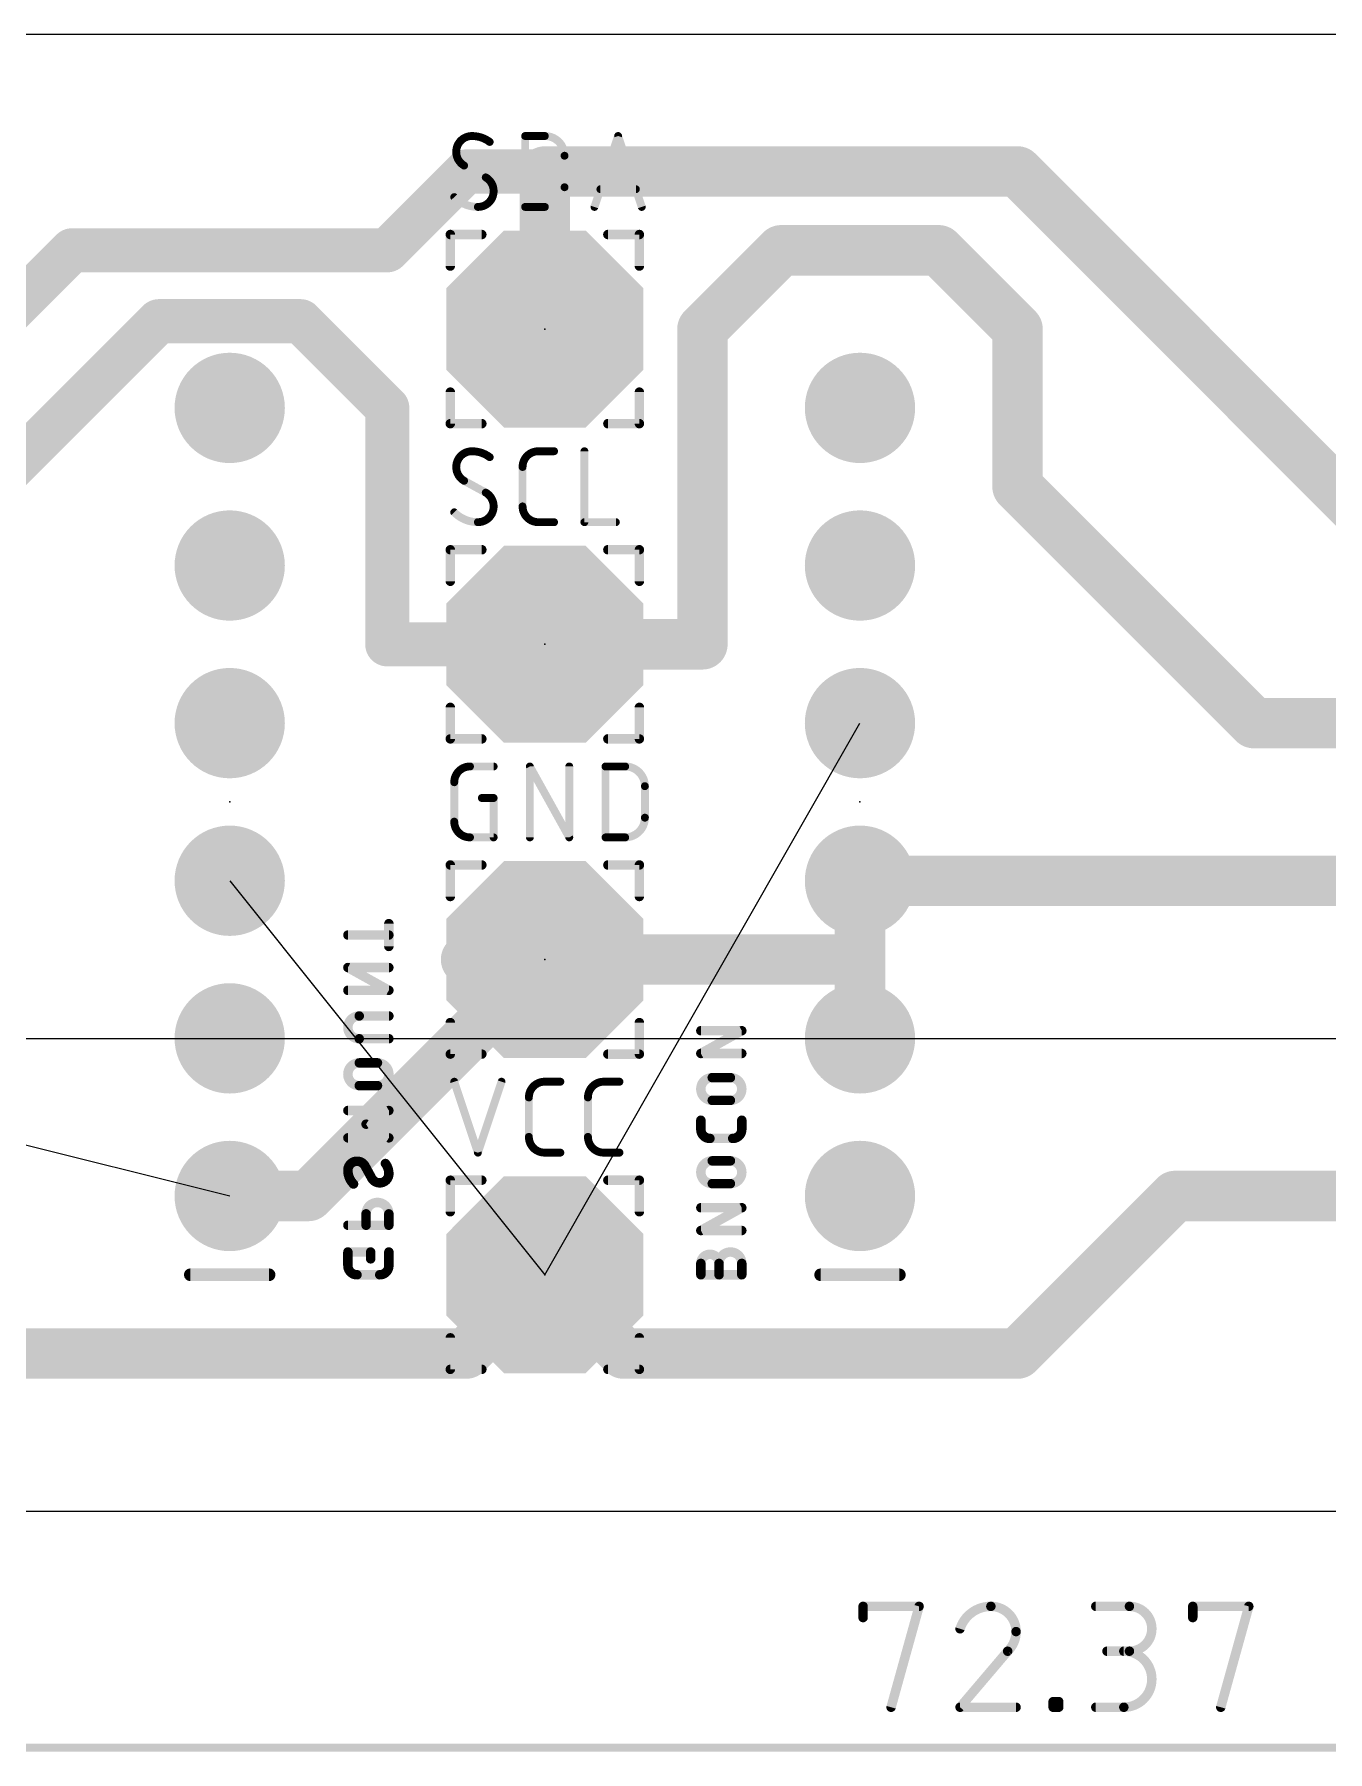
# Model space of a CAD drawing. Extents: x 7.6 to 85.8, y 31 to 60.7.
# Drawn here: x 27.33 to 48.18, y 32.96 to 60.63 of the extents above; entities that cross this region are included whole.
import ezdxf

# ---------------------------------------------------------------- set-up
doc = ezdxf.new("R2010")
doc.units = 0
for name, color, linetype in [('1', 12, 'CONTINUOUS'), ('17', 110, 'CONTINUOUS'), ('18', 110, 'CONTINUOUS'), ('19', 53, 'CONTINUOUS'), ('20', 31, 'CONTINUOUS'), ('21', 253, 'CONTINUOUS'), ('23', 53, 'CONTINUOUS'), ('24', 53, 'CONTINUOUS'), ('25', 253, 'CONTINUOUS'), ('26', 253, 'CONTINUOUS'), ('51', 253, 'CONTINUOUS'), ('52', 253, 'CONTINUOUS')]:
    doc.layers.add(name, color=color, linetype=linetype)

# ---------------------------------------------------------------- blocks, each defined once
blk = doc.blocks.new('RECT')
blk.add_solid([(-0.5, -0.5), (0.5, -0.5), (-0.5, 0.5), (0.5, 0.5)])
blk = doc.blocks.new('ROUNDP')
at = {"const_width": 0.5}
blk.add_lwpolyline([(0, -0.25, 1), (0, 0.25, 1), (0, -0.25)], format="xyb", dxfattribs=at)
blk = doc.blocks.new('OCTAGONP')
at = {"const_width": 0.5}
blk.add_lwpolyline([(-0.25, -0.1036), (-0.25, 0.1036), (-0.1036, 0.25), (0.1036, 0.25), (0.25, 0.1036), (0.25, -0.1036), (0.1036, -0.25), (-0.1036, -0.25), (-0.25, -0.1036), (-0.25, 0.1036)], dxfattribs=at)
blk = doc.blocks.new('ROUNDV')
at = {"const_width": 0.5}
blk.add_lwpolyline([(0, -0.25, 1), (0, 0.25, 1), (0, -0.25)], format="xyb", dxfattribs=at)

msp = doc.modelspace()

# ---------------------------------------------------------------- linework, layer by layer
at = {"layer": '1'}
for points, const_width in [([(34.29, 58.42), (33.02, 57.15)], 0.7112), ([(35.56, 58.42), (34.29, 58.42)], 0.7112), ([(35.56, 55.88), (35.56, 58.42)], 0.8128), ([(43.18, 58.42), (35.56, 58.42)], 0.8128), ([(43.18, 58.42), (49.53, 52.07)], 0.8128), ([(27.94, 57.15), (22.86, 52.07)], 0.7112), ([(33.02, 57.15), (27.94, 57.15)], 0.7112), ([(39.37, 57.15), (38.1, 55.88)], 0.8128), ([(41.91, 57.15), (39.37, 57.15)], 0.8128), ([(43.18, 55.88), (41.91, 57.15)], 0.8128), ([(29.337, 56.007), (22.86, 49.53)], 0.7112), ([(31.623, 56.007), (29.337, 56.007)], 0.7112), ([(33.02, 54.61), (31.623, 56.007)], 0.7112), ([(38.1, 55.88), (38.1, 50.8)], 0.8128), ([(43.18, 53.34), (43.18, 55.88)], 0.8128), ([(33.02, 50.8), (33.02, 54.61)], 0.7112), ([(46.99, 49.53), (43.18, 53.34)], 0.8128), ([(35.56, 50.8), (34.29, 50.8)], 0.8128), ([(38.1, 50.8), (35.56, 50.8)], 0.8128), ([(35.56, 50.8), (33.02, 50.8)], 0.7112), ([(58.42, 49.53), (46.99, 49.53)], 0.8128), ([(40.64, 46.99), (40.64, 45.72)], 0.8128), ([(40.64, 46.99), (58.42, 46.99)], 0.8128), ([(35.56, 45.72), (31.75, 41.91)], 0.8128), ([(35.56, 45.72), (34.29, 45.72)], 0.8128), ([(35.56, 45.72), (40.64, 45.72)], 0.8128), ([(40.64, 45.72), (40.64, 44.45)], 0.8128), ([(31.75, 41.91), (30.48, 41.91)], 0.8128), ([(43.18, 39.37), (45.72, 41.91)], 0.8128), ([(45.72, 41.91), (58.42, 41.91)], 0.8128), ([(35.56, 40.64), (34.29, 39.37)], 0.8128), ([(35.56, 40.64), (36.83, 39.37)], 0.8128), ([(34.29, 39.37), (26.67, 39.37)], 0.8128), ([(36.83, 39.37), (43.18, 39.37)], 0.8128), ([(40.6902, 35.1157), (40.6902, 35.2963)], 0.1524), ([(40.6902, 35.2963), (41.5933, 35.2963)], 0.1524), ([(41.5933, 35.2963), (41.1418, 33.6707)], 0.1524), ([(44.4417, 35.2963), (44.9836, 35.2963)], 0.1524), ([(46.0048, 35.1157), (46.0048, 35.2963)], 0.1524), ([(46.0048, 35.2963), (46.9079, 35.2963)], 0.1524), ([(46.9079, 35.2963), (46.4564, 33.6707)], 0.1524), ([(43.021, 34.5738), (42.2533, 33.6707)], 0.1524), ([(44.9836, 34.5738), (44.6223, 34.5738)], 0.1524), ([(43.7539, 33.6707), (43.7539, 33.761)], 0.1524), ([(43.7539, 33.761), (43.8442, 33.761)], 0.1524), ([(43.8442, 33.761), (43.8442, 33.6707)], 0.1524), ([(42.2533, 33.6707), (43.1564, 33.6707)], 0.1524), ([(43.8442, 33.6707), (43.7539, 33.6707)], 0.1524), ([(44.4417, 33.6707), (44.8932, 33.6707)], 0.1524), ([(7.685, 33.02), (79.925, 33.02)], 0.13)]:
    msp.add_lwpolyline(points, dxfattribs=dict(at, const_width=const_width))
for points, const_width in [([(34.29, 58.5978, 1), (34.29, 58.2422)], 0.3556), ([(34.4157, 58.2943, 1), (34.1643, 58.5457)], 0.3556), ([(35.7632, 58.42, 1), (35.3568, 58.42)], 0.4064), ([(35.56, 58.6232, 1), (35.56, 58.2168)], 0.4064), ([(35.56, 58.2422, 1), (35.56, 58.5978)], 0.3556), ([(43.3237, 58.5637, 1), (43.0363, 58.2763)], 0.4064), ([(43.18, 58.2168, 1), (43.18, 58.6232)], 0.4064), ([(27.94, 57.3278, 1), (27.94, 56.9722)], 0.3556), ([(28.0657, 57.0243, 1), (27.8143, 57.2757)], 0.3556), ([(32.8943, 57.2757, 1), (33.1457, 57.0243)], 0.3556), ([(33.02, 56.9722, 1), (33.02, 57.3278)], 0.3556), ([(39.37, 57.3532, 1), (39.37, 56.9468)], 0.4064), ([(39.5137, 57.0063, 1), (39.2263, 57.2937)], 0.4064), ([(42.0537, 57.2937, 1), (41.7663, 57.0063)], 0.4064), ([(41.91, 56.9468, 1), (41.91, 57.3532)], 0.4064), ([(29.337, 56.1848, 1), (29.337, 55.8292)], 0.3556), ([(29.4627, 55.8813, 1), (29.2113, 56.1327)], 0.3556), ([(31.7487, 56.1327, 1), (31.4973, 55.8813)], 0.3556), ([(31.623, 55.8292, 1), (31.623, 56.1848)], 0.3556), ([(38.3032, 55.88, 1), (37.8968, 55.88)], 0.4064), ([(37.9563, 56.0237, 1), (38.2437, 55.7363)], 0.4064), ([(43.3832, 55.88, 1), (42.9768, 55.88)], 0.4064), ([(43.0363, 55.7363, 1), (43.3237, 56.0237)], 0.4064), ([(35.3568, 55.88, 1), (35.7632, 55.88)], 0.4064), ([(33.1978, 54.61, 1), (32.8422, 54.61)], 0.3556), ([(32.8943, 54.4843, 1), (33.1457, 54.7357)], 0.3556), ([(43.3237, 53.4837, 1), (43.0363, 53.1963)], 0.4064), ([(42.9768, 53.34, 1), (43.3832, 53.34)], 0.4064), ([(34.29, 51.0032, 1), (34.29, 50.5968)], 0.4064), ([(35.56, 51.0032, 1), (35.56, 50.5968)], 0.4064), ([(35.56, 50.5968, 1), (35.56, 51.0032)], 0.4064), ([(38.1, 50.5968, 1), (38.1, 51.0032)], 0.4064), ([(33.02, 50.9778, 1), (33.02, 50.6222)], 0.3556), ([(32.8422, 50.8, 1), (33.1978, 50.8)], 0.3556), ([(35.56, 50.6222, 1), (35.56, 50.9778)], 0.3556), ([(37.8968, 50.8, 1), (38.3032, 50.8)], 0.4064), ([(46.99, 49.7332, 1), (46.99, 49.3268)], 0.4064), ([(46.8463, 49.3863, 1), (47.1337, 49.6737)], 0.4064), ([(40.8432, 46.99, 1), (40.4368, 46.99)], 0.4064), ([(40.64, 47.1932, 1), (40.64, 46.7868)], 0.4064), ([(34.29, 45.9232, 1), (34.29, 45.5168)], 0.4064), ([(35.56, 45.9232, 1), (35.56, 45.5168)], 0.4064), ([(35.7037, 45.5763, 1), (35.4163, 45.8637)], 0.4064), ([(35.56, 45.5168, 1), (35.56, 45.9232)], 0.4064), ([(40.8432, 45.72, 1), (40.4368, 45.72)], 0.4064), ([(40.64, 45.5168, 1), (40.64, 45.9232)], 0.4064), ([(40.4368, 45.72, 1), (40.8432, 45.72)], 0.4064), ([(40.4368, 44.45, 1), (40.8432, 44.45)], 0.4064), ([(30.48, 42.1132, 1), (30.48, 41.7068)], 0.4064), ([(31.6063, 42.0537, 1), (31.8937, 41.7663)], 0.4064), ([(31.75, 41.7068, 1), (31.75, 42.1132)], 0.4064), ([(45.72, 42.1132, 1), (45.72, 41.7068)], 0.4064), ([(45.8637, 41.7663, 1), (45.5763, 42.0537)], 0.4064), ([(35.7037, 40.7837, 1), (35.4163, 40.4963)], 0.4064), ([(35.7037, 40.4963, 1), (35.4163, 40.7837)], 0.4064), ([(34.1463, 39.5137, 1), (34.4337, 39.2263)], 0.4064), ([(34.29, 39.1668, 1), (34.29, 39.5732)], 0.4064), ([(36.83, 39.5732, 1), (36.83, 39.1668)], 0.4064), ([(36.6863, 39.2263, 1), (36.9737, 39.5137)], 0.4064), ([(43.0363, 39.5137, 1), (43.3237, 39.2263)], 0.4064), ([(43.18, 39.1668, 1), (43.18, 39.5732)], 0.4064), ([(40.7283, 35.2963, 1), (40.6521, 35.2963)], 0.0762), ([(40.6902, 35.3344, 1), (40.6902, 35.2582)], 0.0762), ([(40.6521, 35.1157, 1), (40.7283, 35.1157)], 0.0762), ([(41.63, 35.2861, 1), (41.5566, 35.3065)], 0.0762), ([(41.5933, 35.2582, 1), (41.5933, 35.3344)], 0.0762), ([(42.75, 35.2963, 0.3252), (42.2533, 34.9351)], 0.1524), ([(43.1564, 34.8899, 0.4142), (42.75, 35.2963)], 0.1524), ([(42.75, 35.3344, 1), (42.75, 35.2582)], 0.0762), ([(42.75, 35.2582, 1), (42.75, 35.3344)], 0.0762), ([(44.4417, 35.3344, 1), (44.4417, 35.2582)], 0.0762), ([(44.9836, 34.5738, 1), (44.9836, 35.2963)], 0.1524), ([(44.9836, 35.3344, 1), (44.9836, 35.2582)], 0.0762), ([(44.9836, 35.2582, 1), (44.9836, 35.3344)], 0.0762), ([(46.0429, 35.2963, 1), (45.9667, 35.2963)], 0.0762), ([(46.0048, 35.3344, 1), (46.0048, 35.2582)], 0.0762), ([(45.9667, 35.1157, 1), (46.0429, 35.1157)], 0.0762), ([(46.9446, 35.2861, 1), (46.8712, 35.3065)], 0.0762), ([(46.9079, 35.2582, 1), (46.9079, 35.3344)], 0.0762), ([(42.2171, 34.9468, 1), (42.2896, 34.9233)], 0.0762), ([(43.021, 34.5738, 0.2053), (43.1564, 34.8899)], 0.1524), ([(43.1945, 34.8899, 1), (43.1183, 34.8899)], 0.0762), ([(43.1183, 34.8899, 1), (43.1945, 34.8899)], 0.0762), ([(42.9947, 34.6014, 1), (43.0472, 34.5462)], 0.0762), ([(43.05, 34.5491, 1), (42.9919, 34.5985)], 0.0762), ([(44.6223, 34.6119, 1), (44.6223, 34.5357)], 0.0762), ([(44.8932, 33.6707, 1), (44.8932, 34.5738)], 0.1524), ([(44.8932, 34.6119, 1), (44.8932, 34.5357)], 0.0762), ([(44.9836, 34.6119, 1), (44.9836, 34.5357)], 0.0762), ([(44.9836, 34.5357, 1), (44.9836, 34.6119)], 0.0762), ([(43.792, 33.761, 1), (43.7158, 33.761)], 0.0762), ([(43.7539, 33.7991, 1), (43.7539, 33.7229)], 0.0762), ([(43.8823, 33.761, 1), (43.8061, 33.761)], 0.0762), ([(43.8442, 33.7229, 1), (43.8442, 33.7991)], 0.0762), ([(41.105, 33.6809, 1), (41.1785, 33.6605)], 0.0762), ([(42.2533, 33.7088, 1), (42.2533, 33.6326)], 0.0762), ([(42.2243, 33.6954, 1), (42.2824, 33.646)], 0.0762), ([(43.1564, 33.6326, 1), (43.1564, 33.7088)], 0.0762), ([(43.7539, 33.7088, 1), (43.7539, 33.6326)], 0.0762), ([(43.7158, 33.6707, 1), (43.792, 33.6707)], 0.0762), ([(43.8061, 33.6707, 1), (43.8823, 33.6707)], 0.0762), ([(43.8442, 33.6326, 1), (43.8442, 33.7088)], 0.0762), ([(44.4417, 33.7088, 1), (44.4417, 33.6326)], 0.0762), ([(44.8932, 33.7088, 1), (44.8932, 33.6326)], 0.0762), ([(44.8932, 33.6326, 1), (44.8932, 33.7088)], 0.0762), ([(46.4197, 33.6809, 1), (46.4931, 33.6605)], 0.0762)]:
    msp.add_lwpolyline(points, format="xyb", dxfattribs=dict(at, const_width=const_width))
at = {"layer": '19'}
for p, q in [((35.56, 40.64), (40.64, 49.53)), ((10.16, 46.99), (30.48, 41.91)), ((30.48, 46.99), (35.56, 40.64)), ((10.16, 44.45), (58.42, 44.45))]:
    msp.add_line(p, q, dxfattribs=at)
at = {"layer": '20'}
for p, q in [((79.99, 60.63), (7.62, 60.63)), ((7.62, 36.83), (79.99, 36.83))]:
    msp.add_line(p, q, dxfattribs=at)
at = {"layer": '21', "const_width": 0.1524}
for points in [[(34.036, 56.896), (34.036, 57.404)], [(34.036, 57.404), (34.544, 57.404)], [(36.576, 57.404), (37.084, 57.404)], [(37.084, 57.404), (37.084, 56.896)], [(34.036, 54.356), (34.036, 54.864)], [(37.084, 54.864), (37.084, 54.356)], [(34.544, 54.356), (34.036, 54.356)], [(37.084, 54.356), (36.576, 54.356)], [(34.036, 51.816), (34.036, 52.324)], [(34.036, 52.324), (34.544, 52.324)], [(36.576, 52.324), (37.084, 52.324)], [(37.084, 52.324), (37.084, 51.816)], [(34.036, 49.276), (34.036, 49.784)], [(37.084, 49.784), (37.084, 49.276)], [(34.544, 49.276), (34.036, 49.276)], [(37.084, 49.276), (36.576, 49.276)], [(34.036, 46.736), (34.036, 47.244)], [(34.036, 47.244), (34.544, 47.244)], [(36.576, 47.244), (37.084, 47.244)], [(37.084, 47.244), (37.084, 46.736)], [(34.036, 44.196), (34.036, 44.704)], [(37.084, 44.704), (37.084, 44.196)], [(34.544, 44.196), (34.036, 44.196)], [(37.084, 44.196), (36.576, 44.196)], [(34.036, 41.656), (34.036, 42.164)], [(34.036, 42.164), (34.544, 42.164)], [(36.576, 42.164), (37.084, 42.164)], [(37.084, 42.164), (37.084, 41.656)], [(34.036, 39.116), (34.036, 39.624)], [(37.084, 39.624), (37.084, 39.116)], [(34.544, 39.116), (34.036, 39.116)], [(37.084, 39.116), (36.576, 39.116)]]:
    msp.add_lwpolyline(points, dxfattribs=at)
at = {"layer": '21', "const_width": 0.0762}
for points in [[(34.0741, 57.404, 1), (33.9979, 57.404)], [(34.036, 57.4421, 1), (34.036, 57.3659)], [(34.544, 57.3659, 1), (34.544, 57.4421)], [(36.576, 57.4421, 1), (36.576, 57.3659)], [(37.1221, 57.404, 1), (37.0459, 57.404)], [(37.084, 57.3659, 1), (37.084, 57.4421)], [(33.9979, 56.896, 1), (34.0741, 56.896)], [(37.0459, 56.896, 1), (37.1221, 56.896)], [(34.0741, 54.864, 1), (33.9979, 54.864)], [(37.1221, 54.864, 1), (37.0459, 54.864)], [(34.036, 54.3941, 1), (34.036, 54.3179)], [(33.9979, 54.356, 1), (34.0741, 54.356)], [(34.544, 54.3179, 1), (34.544, 54.3941)], [(36.576, 54.3941, 1), (36.576, 54.3179)], [(37.0459, 54.356, 1), (37.1221, 54.356)], [(37.084, 54.3179, 1), (37.084, 54.3941)], [(34.0741, 52.324, 1), (33.9979, 52.324)], [(34.036, 52.3621, 1), (34.036, 52.2859)], [(34.544, 52.2859, 1), (34.544, 52.3621)], [(36.576, 52.3621, 1), (36.576, 52.2859)], [(37.1221, 52.324, 1), (37.0459, 52.324)], [(37.084, 52.2859, 1), (37.084, 52.3621)], [(33.9979, 51.816, 1), (34.0741, 51.816)], [(37.0459, 51.816, 1), (37.1221, 51.816)], [(34.0741, 49.784, 1), (33.9979, 49.784)], [(37.1221, 49.784, 1), (37.0459, 49.784)], [(34.036, 49.3141, 1), (34.036, 49.2379)], [(33.9979, 49.276, 1), (34.0741, 49.276)], [(34.544, 49.2379, 1), (34.544, 49.3141)], [(36.576, 49.3141, 1), (36.576, 49.2379)], [(37.0459, 49.276, 1), (37.1221, 49.276)], [(37.084, 49.2379, 1), (37.084, 49.3141)], [(34.0741, 47.244, 1), (33.9979, 47.244)], [(34.036, 47.2821, 1), (34.036, 47.2059)], [(34.544, 47.2059, 1), (34.544, 47.2821)], [(36.576, 47.2821, 1), (36.576, 47.2059)], [(37.1221, 47.244, 1), (37.0459, 47.244)], [(37.084, 47.2059, 1), (37.084, 47.2821)], [(33.9979, 46.736, 1), (34.0741, 46.736)], [(37.0459, 46.736, 1), (37.1221, 46.736)], [(34.0741, 44.704, 1), (33.9979, 44.704)], [(37.1221, 44.704, 1), (37.0459, 44.704)], [(34.036, 44.2341, 1), (34.036, 44.1579)], [(33.9979, 44.196, 1), (34.0741, 44.196)], [(34.544, 44.1579, 1), (34.544, 44.2341)], [(36.576, 44.2341, 1), (36.576, 44.1579)], [(37.0459, 44.196, 1), (37.1221, 44.196)], [(37.084, 44.1579, 1), (37.084, 44.2341)], [(34.0741, 42.164, 1), (33.9979, 42.164)], [(34.036, 42.2021, 1), (34.036, 42.1259)], [(34.544, 42.1259, 1), (34.544, 42.2021)], [(36.576, 42.2021, 1), (36.576, 42.1259)], [(37.1221, 42.164, 1), (37.0459, 42.164)], [(37.084, 42.1259, 1), (37.084, 42.2021)], [(33.9979, 41.656, 1), (34.0741, 41.656)], [(37.0459, 41.656, 1), (37.1221, 41.656)], [(34.0741, 39.624, 1), (33.9979, 39.624)], [(37.1221, 39.624, 1), (37.0459, 39.624)], [(34.036, 39.1541, 1), (34.036, 39.0779)], [(33.9979, 39.116, 1), (34.0741, 39.116)], [(34.544, 39.0779, 1), (34.544, 39.1541)], [(36.576, 39.1541, 1), (36.576, 39.0779)], [(37.0459, 39.116, 1), (37.1221, 39.116)], [(37.084, 39.0779, 1), (37.084, 39.1541)]]:
    msp.add_lwpolyline(points, format="xyb", dxfattribs=at)
at = {"layer": '23'}
for p in [(35.56, 55.88), (35.56, 50.8), (40.64, 48.26), (35.56, 45.72), (35.56, 40.64)]:
    msp.add_point(p, dxfattribs=at)
at = {"layer": '24'}
msp.add_point((30.48, 48.26), dxfattribs=at)
at = {"layer": '25'}
for points, const_width in [([(34.3852, 58.9915, 0.4142), (34.1313, 58.7375)], 0.127), ([(34.3852, 59.0233, 1), (34.3853, 58.9597)], 0.0635), ([(34.671, 58.8963, 0.1623), (34.3852, 58.9915)], 0.127), ([(34.3852, 58.9597, 1), (34.3852, 59.0233)], 0.0635), ([(34.6519, 58.8709, 1), (34.6901, 58.9216)], 0.0635), ([(35.2743, 58.9915, 1), (35.2107, 58.9915)], 0.0635), ([(35.2425, 59.0233, 1), (35.2425, 58.9597)], 0.0635), ([(35.56, 59.0233, 1), (35.56, 58.9597)], 0.0635), ([(35.8775, 58.674, 0.4142), (35.56, 58.9915)], 0.127), ([(35.56, 58.9597, 1), (35.56, 59.0233)], 0.0635), ([(36.7712, 59.0015, 1), (36.711, 58.9815)], 0.0635), ([(36.7712, 58.9815, 1), (36.711, 59.0015)], 0.0635), ([(34.163, 58.7375, 1), (34.0995, 58.7375)], 0.0635), ([(34.0995, 58.7375, 1), (34.163, 58.7375)], 0.0635), ([(34.1313, 58.7375, 0.2656), (34.2583, 58.5153)], 0.127), ([(35.9093, 58.674, 1), (35.8458, 58.674)], 0.0635), ([(35.8458, 58.674, 1), (35.9093, 58.674)], 0.0635), ([(34.2735, 58.5431, 1), (34.243, 58.4874)], 0.0635), ([(34.2421, 58.4879, 1), (34.2744, 58.5426)], 0.0635), ([(34.4805, 57.8485, 0.4142), (34.7345, 58.1025)], 0.127), ([(34.7345, 58.1025, 0.2656), (34.6075, 58.3248)], 0.127), ([(34.6236, 58.3521, 1), (34.5914, 58.2974)], 0.0635), ([(34.5923, 58.2969, 1), (34.6227, 58.3526)], 0.0635), ([(34.7663, 58.1025, 1), (34.7028, 58.1025)], 0.0635), ([(34.7028, 58.1025, 1), (34.7663, 58.1025)], 0.0635), ([(35.56, 57.8485, 0.4142), (35.8775, 58.166)], 0.127), ([(35.9093, 58.166, 1), (35.8458, 58.166)], 0.0635), ([(35.8458, 58.166, 1), (35.9093, 58.166)], 0.0635), ([(36.4554, 58.166, 1), (36.4554, 58.1025)], 0.0635), ([(37.0269, 58.1025, 1), (37.0269, 58.166)], 0.0635), ([(34.0995, 58.0073, 0.2), (34.4805, 57.8485)], 0.127), ([(34.122, 58.0296, 1), (34.077, 57.9849)], 0.0635), ([(34.4805, 57.8803, 1), (34.4805, 57.8167)], 0.0635), ([(34.4805, 57.8167, 1), (34.4805, 57.8803)], 0.0635), ([(35.2425, 57.8803, 1), (35.2425, 57.8167)], 0.0635), ([(35.2107, 57.8485, 1), (35.2743, 57.8485)], 0.0635), ([(35.56, 57.8803, 1), (35.56, 57.8167)], 0.0635), ([(35.56, 57.8167, 1), (35.56, 57.8803)], 0.0635), ([(36.33, 57.8585, 1), (36.3902, 57.8385)], 0.0635), ([(37.092, 57.8385, 1), (37.1522, 57.8585)], 0.0635), ([(34.3852, 53.9115, 0.4142), (34.1313, 53.6575)], 0.127), ([(34.3852, 53.9433, 1), (34.3853, 53.8798)], 0.0635), ([(34.671, 53.8163, 0.1623), (34.3852, 53.9115)], 0.127), ([(34.3852, 53.8798, 1), (34.3852, 53.9433)], 0.0635), ([(35.4547, 53.9115, 0.4142), (35.2007, 53.6575)], 0.127), ([(35.4547, 53.9433, 1), (35.4547, 53.8798)], 0.0635), ([(35.4547, 53.8798, 1), (35.4547, 53.9433)], 0.0635), ([(35.7087, 53.8798, 1), (35.7087, 53.9433)], 0.0635), ([(36.2293, 53.9115, 1), (36.1658, 53.9115)], 0.0635), ([(34.163, 53.6575, 1), (34.0995, 53.6575)], 0.0635), ([(34.1313, 53.6575, 0.2656), (34.2583, 53.4353)], 0.127), ([(34.6519, 53.7909, 1), (34.6901, 53.8416)], 0.0635), ([(35.2324, 53.6575, 1), (35.1689, 53.6575)], 0.0635), ([(34.0995, 53.6575, 1), (34.163, 53.6575)], 0.0635), ([(34.2735, 53.4631, 1), (34.243, 53.4074)], 0.0635), ([(34.2421, 53.4079, 1), (34.2744, 53.4626)], 0.0635), ([(35.1689, 53.6575, 1), (35.2324, 53.6575)], 0.0635), ([(34.7345, 53.0225, 0.2656), (34.6075, 53.2448)], 0.127), ([(34.6236, 53.2721, 1), (34.5914, 53.2174)], 0.0635), ([(34.5923, 53.2169, 1), (34.6227, 53.2726)], 0.0635), ([(34.0995, 52.9273, 0.2), (34.4805, 52.7685)], 0.127), ([(34.122, 52.9496, 1), (34.077, 52.9049)], 0.0635), ([(34.4805, 52.7685, 0.4142), (34.7345, 53.0225)], 0.127), ([(34.7663, 53.0225, 1), (34.7028, 53.0225)], 0.0635), ([(34.7028, 53.0225, 1), (34.7663, 53.0225)], 0.0635), ([(35.2324, 53.0225, 1), (35.1689, 53.0225)], 0.0635), ([(35.1689, 53.0225, 1), (35.2324, 53.0225)], 0.0635), ([(35.2007, 53.0225, 0.4142), (35.4547, 52.7685)], 0.127), ([(34.4805, 52.8003, 1), (34.4805, 52.7368)], 0.0635), ([(34.4805, 52.7368, 1), (34.4805, 52.8003)], 0.0635), ([(35.4547, 52.8003, 1), (35.4547, 52.7368)], 0.0635), ([(35.4547, 52.7368, 1), (35.4547, 52.8003)], 0.0635), ([(35.7087, 52.7368, 1), (35.7087, 52.8003)], 0.0635), ([(36.1975, 52.8003, 1), (36.1975, 52.7368)], 0.0635), ([(36.1658, 52.7685, 1), (36.2293, 52.7685)], 0.0635), ([(36.7055, 52.7368, 1), (36.7055, 52.8003)], 0.0635), ([(34.3535, 48.8315, 0.4142), (34.0995, 48.5775)], 0.127), ([(34.3535, 48.8633, 1), (34.3535, 48.7998)], 0.0635), ([(34.3535, 48.7998, 1), (34.3535, 48.8633)], 0.0635), ([(34.7345, 48.7998, 1), (34.7345, 48.8633)], 0.0635), ([(35.3505, 48.8315, 1), (35.2869, 48.8315)], 0.0635), ([(35.3465, 48.8469, 1), (35.2909, 48.8161)], 0.0635), ([(35.9855, 48.8315, 1), (35.922, 48.8315)], 0.0635), ([(36.5379, 48.8633, 1), (36.5379, 48.7998)], 0.0635), ([(36.5697, 48.8315, 1), (36.5061, 48.8315)], 0.0635), ([(36.8554, 48.8633, 1), (36.8554, 48.7998)], 0.0635), ([(37.1729, 48.514, 0.4142), (36.8554, 48.8315)], 0.127), ([(36.8554, 48.7998, 1), (36.8554, 48.8633)], 0.0635), ([(34.1313, 48.5775, 1), (34.0677, 48.5775)], 0.0635), ([(34.0677, 48.5775, 1), (34.1313, 48.5775)], 0.0635), ([(37.2047, 48.514, 1), (37.1411, 48.514)], 0.0635), ([(37.1411, 48.514, 1), (37.2047, 48.514)], 0.0635), ([(34.544, 48.3553, 1), (34.544, 48.2918)], 0.0635), ([(34.7663, 48.3235, 1), (34.7028, 48.3235)], 0.0635), ([(34.7345, 48.2918, 1), (34.7345, 48.3553)], 0.0635), ([(34.1313, 47.9425, 1), (34.0677, 47.9425)], 0.0635), ([(34.0677, 47.9425, 1), (34.1313, 47.9425)], 0.0635), ([(34.0995, 47.9425, 0.4142), (34.3535, 47.6885)], 0.127), ([(36.8554, 47.6885, 0.4142), (37.1729, 48.006)], 0.127), ([(37.2047, 48.006, 1), (37.1411, 48.006)], 0.0635), ([(37.1411, 48.006, 1), (37.2047, 48.006)], 0.0635), ([(34.3535, 47.7203, 1), (34.3535, 47.6568)], 0.0635), ([(34.3535, 47.6568, 1), (34.3535, 47.7203)], 0.0635), ([(34.7028, 47.6885, 1), (34.7663, 47.6885)], 0.0635), ([(34.7345, 47.6568, 1), (34.7345, 47.7203)], 0.0635), ([(35.2869, 47.6885, 1), (35.3505, 47.6885)], 0.0635), ([(35.922, 47.6885, 1), (35.9855, 47.6885)], 0.0635), ([(35.9259, 47.6731, 1), (35.9815, 47.7039)], 0.0635), ([(36.5379, 47.7203, 1), (36.5379, 47.6568)], 0.0635), ([(36.5061, 47.6885, 1), (36.5697, 47.6885)], 0.0635), ([(36.8554, 47.7203, 1), (36.8554, 47.6568)], 0.0635), ([(36.8554, 47.6568, 1), (36.8554, 47.7203)], 0.0635), ([(38.0746, 44.6113, 1), (38.0746, 44.5351)], 0.0762), ([(38.7535, 44.5399, 1), (38.7165, 44.6065)], 0.0762), ([(38.735, 44.5351, 1), (38.735, 44.6113)], 0.0762), ([(38.0746, 44.2444, 1), (38.0746, 44.1682)], 0.0762), ([(38.735, 44.1682, 1), (38.735, 44.2444)], 0.0762), ([(38.0561, 44.2396, 1), (38.0931, 44.173)], 0.0762), ([(34.1296, 43.7615, 1), (34.0694, 43.7415)], 0.0635), ([(34.8916, 43.7415, 1), (34.8314, 43.7615)], 0.0635), ([(35.5563, 43.7515, 0.4142), (35.3023, 43.4975)], 0.127), ([(35.5563, 43.7833, 1), (35.5563, 43.7197)], 0.0635), ([(35.5563, 43.7197, 1), (35.5563, 43.7833)], 0.0635), ([(35.8103, 43.7197, 1), (35.8103, 43.7833)], 0.0635), ([(36.5088, 43.7515, 0.4142), (36.2548, 43.4975)], 0.127), ([(36.5088, 43.7833, 1), (36.5088, 43.7197)], 0.0635), ([(36.5088, 43.7197, 1), (36.5088, 43.7833)], 0.0635), ([(36.7628, 43.7197, 1), (36.7628, 43.7833)], 0.0635), ([(38.258, 43.8173, 1), (38.258, 43.4504)], 0.1524), ([(38.258, 43.8554, 1), (38.258, 43.7792)], 0.0762), ([(38.258, 43.7792, 1), (38.258, 43.8554)], 0.0762), ([(38.5516, 43.4504, 1), (38.5516, 43.8173)], 0.1524), ([(38.5516, 43.8554, 1), (38.5516, 43.7792)], 0.0762), ([(38.5516, 43.7792, 1), (38.5516, 43.8554)], 0.0762), ([(35.334, 43.4975, 1), (35.2705, 43.4975)], 0.0635), ([(35.2705, 43.4975, 1), (35.334, 43.4975)], 0.0635), ([(36.2865, 43.4975, 1), (36.223, 43.4975)], 0.0635), ([(36.223, 43.4975, 1), (36.2865, 43.4975)], 0.0635), ([(38.258, 43.4885, 1), (38.258, 43.4123)], 0.0762), ([(38.258, 43.4123, 1), (38.258, 43.4885)], 0.0762), ([(38.5516, 43.4885, 1), (38.5516, 43.4123)], 0.0762), ([(38.5516, 43.4123, 1), (38.5516, 43.4885)], 0.0762), ([(38.1127, 43.1308, 1), (38.0365, 43.1308)], 0.0762), ([(38.7731, 43.1308, 1), (38.6969, 43.1308)], 0.0762), ([(35.334, 42.8625, 1), (35.2705, 42.8625)], 0.0635), ([(35.3023, 42.8625, 0.4142), (35.5563, 42.6085)], 0.127), ([(36.2865, 42.8625, 1), (36.223, 42.8625)], 0.0635), ([(36.2548, 42.8625, 0.4142), (36.5088, 42.6085)], 0.127), ([(38.0746, 42.984, 0.4142), (38.2214, 42.8373)], 0.1524), ([(38.1127, 42.984, 1), (38.0365, 42.984)], 0.0762), ([(38.0365, 42.984, 1), (38.1127, 42.984)], 0.0762), ([(38.2214, 42.8754, 1), (38.2214, 42.7992)], 0.0762), ([(38.2214, 42.7992, 1), (38.2214, 42.8754)], 0.0762), ([(38.5882, 42.8373, 0.4142), (38.735, 42.984)], 0.1524), ([(38.5882, 42.8754, 1), (38.5882, 42.7992)], 0.0762), ([(38.5882, 42.7992, 1), (38.5882, 42.8754)], 0.0762), ([(38.7731, 42.984, 1), (38.6969, 42.984)], 0.0762), ([(38.6969, 42.984, 1), (38.7731, 42.984)], 0.0762), ([(34.4504, 42.6185, 1), (34.5106, 42.5985)], 0.0635), ([(34.4504, 42.5985, 1), (34.5106, 42.6185)], 0.0635), ([(35.2705, 42.8625, 1), (35.334, 42.8625)], 0.0635), ([(35.5563, 42.6403, 1), (35.5563, 42.5767)], 0.0635), ([(35.5563, 42.5767, 1), (35.5563, 42.6403)], 0.0635), ([(35.8103, 42.5767, 1), (35.8103, 42.6403)], 0.0635), ([(36.223, 42.8625, 1), (36.2865, 42.8625)], 0.0635), ([(36.5088, 42.6403, 1), (36.5088, 42.5767)], 0.0635), ([(36.5088, 42.5767, 1), (36.5088, 42.6403)], 0.0635), ([(36.7628, 42.5767, 1), (36.7628, 42.6403)], 0.0635), ([(38.258, 42.4762, 1), (38.258, 42.1093)], 0.1524), ([(38.258, 42.5143, 1), (38.258, 42.4381)], 0.0762), ([(38.258, 42.4381, 1), (38.258, 42.5143)], 0.0762), ([(38.5516, 42.1093, 1), (38.5516, 42.4762)], 0.1524), ([(38.5516, 42.5143, 1), (38.5516, 42.4381)], 0.0762), ([(38.5516, 42.4381, 1), (38.5516, 42.5143)], 0.0762), ([(38.258, 42.1474, 1), (38.258, 42.0712)], 0.0762), ([(38.258, 42.0712, 1), (38.258, 42.1474)], 0.0762), ([(38.5516, 42.1474, 1), (38.5516, 42.0712)], 0.0762), ([(38.5516, 42.0712, 1), (38.5516, 42.1474)], 0.0762), ([(38.0746, 41.7584, 1), (38.0746, 41.6822)], 0.0762), ([(38.7535, 41.687, 1), (38.7165, 41.7536)], 0.0762), ([(38.735, 41.6822, 1), (38.735, 41.7584)], 0.0762), ([(38.0746, 41.3915, 1), (38.0746, 41.3153)], 0.0762), ([(38.0561, 41.3867, 1), (38.0931, 41.3201)], 0.0762), ([(38.735, 41.3153, 1), (38.735, 41.3915)], 0.0762), ([(38.3681, 40.8234, 1), (38.0746, 40.8234)], 0.1524), ([(38.735, 40.8234, 1), (38.3681, 40.8234)], 0.1524), ([(38.1127, 40.8234, 1), (38.0365, 40.8234)], 0.0762), ([(38.0365, 40.8234, 1), (38.1127, 40.8234)], 0.0762), ([(38.0746, 40.6781, 1), (38.0746, 40.6019)], 0.0762), ([(38.4062, 40.8234, 1), (38.33, 40.8234)], 0.0762), ([(38.33, 40.8234, 1), (38.4062, 40.8234)], 0.0762), ([(38.33, 40.8234, 1), (38.4062, 40.8234)], 0.0762), ([(38.7731, 40.8234, 1), (38.6969, 40.8234)], 0.0762), ([(38.6969, 40.8234, 1), (38.7731, 40.8234)], 0.0762), ([(38.735, 40.6019, 1), (38.735, 40.6781)], 0.0762), ([(38.0365, 40.64, 1), (38.1127, 40.64)], 0.0762), ([(38.33, 40.64, 1), (38.4062, 40.64)], 0.0762), ([(38.6969, 40.64, 1), (38.7731, 40.64)], 0.0762)]:
    msp.add_lwpolyline(points, format="xyb", dxfattribs=dict(at, const_width=const_width))
for points, const_width in [([(35.2425, 57.8485), (35.2425, 58.9915)], 0.127), ([(35.2425, 58.9915), (35.56, 58.9915)], 0.127), ([(36.3601, 57.8485), (36.7411, 58.9915)], 0.127), ([(36.7411, 58.9915), (37.1221, 57.8485)], 0.127), ([(35.8775, 58.674), (35.8775, 58.166)], 0.127), ([(34.6075, 58.3248), (34.2583, 58.5153)], 0.127), ([(37.0269, 58.1343), (36.4554, 58.1343)], 0.127), ([(35.56, 57.8485), (35.2425, 57.8485)], 0.127), ([(35.4547, 53.9115), (35.7087, 53.9115)], 0.127), ([(36.1975, 53.9115), (36.1975, 52.7685)], 0.127), ([(35.2007, 53.0225), (35.2007, 53.6575)], 0.127), ([(34.6075, 53.2448), (34.2583, 53.4353)], 0.127), ([(35.7087, 52.7685), (35.4547, 52.7685)], 0.127), ([(36.1975, 52.7685), (36.7055, 52.7685)], 0.127), ([(34.3535, 48.8315), (34.7345, 48.8315)], 0.127), ([(35.3187, 47.6885), (35.3187, 48.8315)], 0.127), ([(35.3187, 48.8315), (35.9537, 47.6885)], 0.127), ([(35.9537, 47.6885), (35.9537, 48.8315)], 0.127), ([(36.5379, 47.6885), (36.5379, 48.8315)], 0.127), ([(36.5379, 48.8315), (36.8554, 48.8315)], 0.127), ([(34.0995, 47.9425), (34.0995, 48.5775)], 0.127), ([(37.1729, 48.514), (37.1729, 48.006)], 0.127), ([(34.544, 48.3235), (34.7345, 48.3235)], 0.127), ([(34.7345, 48.3235), (34.7345, 47.6885)], 0.127), ([(34.7345, 47.6885), (34.3535, 47.6885)], 0.127), ([(36.8554, 47.6885), (36.5379, 47.6885)], 0.127), ([(38.0746, 44.2063), (38.735, 44.5732)], 0.1524), ([(38.735, 44.5732), (38.0746, 44.5732)], 0.1524), ([(38.735, 44.2063), (38.0746, 44.2063)], 0.1524), ([(34.0995, 43.7515), (34.4805, 42.6085)], 0.127), ([(34.4805, 42.6085), (34.8615, 43.7515)], 0.127), ([(35.5563, 43.7515), (35.8103, 43.7515)], 0.127), ([(36.5088, 43.7515), (36.7628, 43.7515)], 0.127), ([(38.258, 43.8173), (38.5516, 43.8173)], 0.1524), ([(35.3023, 42.8625), (35.3023, 43.4975)], 0.127), ([(36.2548, 42.8625), (36.2548, 43.4975)], 0.127), ([(38.5516, 43.4504), (38.258, 43.4504)], 0.1524), ([(38.0746, 42.984), (38.0746, 43.1308)], 0.1524), ([(38.735, 43.1308), (38.735, 42.984)], 0.1524), ([(38.5882, 42.8373), (38.2214, 42.8373)], 0.1524), ([(35.8103, 42.6085), (35.5563, 42.6085)], 0.127), ([(36.7628, 42.6085), (36.5088, 42.6085)], 0.127), ([(38.258, 42.4762), (38.5516, 42.4762)], 0.1524), ([(38.5516, 42.1093), (38.258, 42.1093)], 0.1524), ([(38.0746, 41.3534), (38.735, 41.7203)], 0.1524), ([(38.735, 41.7203), (38.0746, 41.7203)], 0.1524), ([(38.735, 41.3534), (38.0746, 41.3534)], 0.1524), ([(38.0746, 40.64), (38.0746, 40.8234)], 0.1524), ([(38.735, 40.64), (38.0746, 40.64)], 0.1524), ([(38.3681, 40.64), (38.3681, 40.8234)], 0.1524), ([(38.735, 40.8234), (38.735, 40.64)], 0.1524)]:
    msp.add_lwpolyline(points, dxfattribs=dict(at, const_width=const_width))
at = {"layer": '26', "const_width": 0.1524}
for points in [[(33.0454, 45.9313), (33.0454, 46.2982)], [(32.385, 46.1148), (33.0454, 46.1148)], [(33.0454, 45.2242), (32.385, 45.5911)], [(32.385, 45.5911), (33.0454, 45.5911)], [(32.385, 45.2242), (33.0454, 45.2242)], [(32.5684, 44.8108), (33.0454, 44.8108)], [(33.0454, 44.4439), (32.5684, 44.4439)], [(32.862, 44.0549), (32.5684, 44.0549)], [(32.5684, 43.688), (32.862, 43.688)], [(33.0454, 43.2869), (32.385, 43.2869)], [(32.6785, 43.0668), (33.0454, 43.2869)], [(32.385, 42.8466), (33.0454, 42.8466)], [(33.0454, 42.8466), (32.6785, 43.0668)], [(32.6602, 42.3965), (32.7702, 42.1948)], [(32.385, 41.4384), (33.0454, 41.4384)], [(32.6785, 41.6219), (32.6785, 41.4384)], [(33.0454, 41.4384), (33.0454, 41.6219)], [(32.7519, 41.0069), (32.385, 41.0069)], [(32.385, 41.0069), (32.385, 40.7868)], [(32.7519, 40.8968), (32.7519, 41.0069)], [(33.0454, 40.7868), (33.0454, 41.0069)], [(32.5318, 40.64), (32.8986, 40.64)]]:
    msp.add_lwpolyline(points, dxfattribs=at)
at = {"layer": '26'}
for points, const_width in [([(33.0835, 46.2982, 1), (33.0073, 46.2982)], 0.0762), ([(32.385, 46.1529, 1), (32.385, 46.0767)], 0.0762), ([(33.0073, 45.9313, 1), (33.0835, 45.9313)], 0.0762), ([(33.0454, 46.0767, 1), (33.0454, 46.1529)], 0.0762), ([(32.4035, 45.6244, 1), (32.3665, 45.5578)], 0.0762), ([(32.385, 45.6292, 1), (32.385, 45.553)], 0.0762), ([(33.0454, 45.553, 1), (33.0454, 45.6292)], 0.0762), ([(32.385, 45.2623, 1), (32.385, 45.1861)], 0.0762), ([(33.0269, 45.1909, 1), (33.0639, 45.2575)], 0.0762), ([(33.0454, 45.1861, 1), (33.0454, 45.2623)], 0.0762), ([(32.5684, 44.8108, 1), (32.5684, 44.4439)], 0.1524), ([(32.5684, 44.8489, 1), (32.5684, 44.7727)], 0.0762), ([(32.5684, 44.7727, 1), (32.5684, 44.8489)], 0.0762), ([(33.0454, 44.7727, 1), (33.0454, 44.8489)], 0.0762), ([(32.5684, 44.482, 1), (32.5684, 44.4058)], 0.0762), ([(32.5684, 44.4058, 1), (32.5684, 44.482)], 0.0762), ([(33.0454, 44.4058, 1), (33.0454, 44.482)], 0.0762), ([(32.5684, 44.0549, 1), (32.5684, 43.688)], 0.1524), ([(32.5684, 44.093, 1), (32.5684, 44.0168)], 0.0762), ([(32.5684, 44.0168, 1), (32.5684, 44.093)], 0.0762), ([(32.862, 43.688, 1), (32.862, 44.0549)], 0.1524), ([(32.862, 44.093, 1), (32.862, 44.0168)], 0.0762), ([(32.862, 44.0168, 1), (32.862, 44.093)], 0.0762), ([(32.5684, 43.7261, 1), (32.5684, 43.6499)], 0.0762), ([(32.5684, 43.6499, 1), (32.5684, 43.7261)], 0.0762), ([(32.862, 43.7261, 1), (32.862, 43.6499)], 0.0762), ([(32.862, 43.6499, 1), (32.862, 43.7261)], 0.0762), ([(32.385, 43.325, 1), (32.385, 43.2488)], 0.0762), ([(33.065, 43.2542, 1), (33.0258, 43.3196)], 0.0762), ([(33.0454, 43.2488, 1), (33.0454, 43.325)], 0.0762), ([(32.385, 42.8847, 1), (32.385, 42.8085)], 0.0762), ([(32.6981, 43.0994, 1), (32.6589, 43.0341)], 0.0762), ([(32.6589, 43.0994, 1), (32.6981, 43.0341)], 0.0762), ([(33.0258, 42.814, 1), (33.065, 42.8793)], 0.0762), ([(33.0454, 42.8085, 1), (33.0454, 42.8847)], 0.0762), ([(32.5318, 42.4699, 0.4142), (32.385, 42.3232)], 0.1524), ([(32.385, 42.3232, 0.2), (32.4767, 42.103)], 0.1524), ([(32.4231, 42.3232, 1), (32.3469, 42.3232)], 0.0762), ([(32.3469, 42.3232, 1), (32.4231, 42.3232)], 0.0762), ([(32.6602, 42.3965, 0.2656), (32.5318, 42.4699)], 0.1524), ([(32.5318, 42.508, 1), (32.5318, 42.4318)], 0.0762), ([(32.5318, 42.4318, 1), (32.5318, 42.508)], 0.0762), ([(32.6936, 42.4148, 1), (32.6267, 42.3783)], 0.0762), ([(32.6273, 42.3772, 1), (32.693, 42.4159)], 0.0762), ([(32.8986, 42.1214, 0.4142), (33.0454, 42.2681)], 0.1524), ([(33.0454, 42.2681, 0.1623), (32.9904, 42.4332)], 0.1524), ([(33.0208, 42.4561, 1), (32.9599, 42.4104)], 0.0762), ([(33.0835, 42.2681, 1), (33.0073, 42.2681)], 0.0762), ([(32.4499, 42.076, 1), (32.5035, 42.1301)], 0.0762), ([(32.7702, 42.1948, 0.2656), (32.8986, 42.1214)], 0.1524), ([(32.8031, 42.2141, 1), (32.7374, 42.1754)], 0.0762), ([(32.7368, 42.1765, 1), (32.8037, 42.213)], 0.0762), ([(32.8986, 42.1595, 1), (32.8986, 42.0833)], 0.0762), ([(32.8986, 42.0833, 1), (32.8986, 42.1595)], 0.0762), ([(33.0073, 42.2681, 1), (33.0835, 42.2681)], 0.0762), ([(33.0454, 41.6219, 1), (32.6785, 41.6219)], 0.1524), ([(32.385, 41.4765, 1), (32.385, 41.4003)], 0.0762), ([(32.7166, 41.6219, 1), (32.6404, 41.6219)], 0.0762), ([(32.6404, 41.6219, 1), (32.7166, 41.6219)], 0.0762), ([(33.0835, 41.6219, 1), (33.0073, 41.6219)], 0.0762), ([(33.0073, 41.6219, 1), (33.0835, 41.6219)], 0.0762), ([(33.0454, 41.4003, 1), (33.0454, 41.4765)], 0.0762), ([(32.6404, 41.4384, 1), (32.7166, 41.4384)], 0.0762), ([(33.0073, 41.4384, 1), (33.0835, 41.4384)], 0.0762), ([(32.385, 41.045, 1), (32.385, 40.9688)], 0.0762), ([(32.4231, 41.0069, 1), (32.3469, 41.0069)], 0.0762), ([(32.79, 41.0069, 1), (32.7138, 41.0069)], 0.0762), ([(32.7519, 40.9688, 1), (32.7519, 41.045)], 0.0762), ([(33.0835, 41.0069, 1), (33.0073, 41.0069)], 0.0762), ([(32.385, 40.7868, 0.4142), (32.5318, 40.64)], 0.1524), ([(32.4231, 40.7868, 1), (32.3469, 40.7868)], 0.0762), ([(32.3469, 40.7868, 1), (32.4231, 40.7868)], 0.0762), ([(32.5318, 40.6781, 1), (32.5318, 40.6019)], 0.0762), ([(32.5318, 40.6019, 1), (32.5318, 40.6781)], 0.0762), ([(32.7138, 40.8968, 1), (32.79, 40.8968)], 0.0762), ([(32.8986, 40.64, 0.4142), (33.0454, 40.7868)], 0.1524), ([(32.8986, 40.6781, 1), (32.8986, 40.6019)], 0.0762), ([(32.8986, 40.6019, 1), (32.8986, 40.6781)], 0.0762), ([(33.0835, 40.7868, 1), (33.0073, 40.7868)], 0.0762), ([(33.0073, 40.7868, 1), (33.0835, 40.7868)], 0.0762)]:
    msp.add_lwpolyline(points, format="xyb", dxfattribs=dict(at, const_width=const_width))
at = {"layer": '51'}
for points, const_width in [([(35.56, 54.61, 1), (35.56, 57.15, 1), (35.56, 54.61)], 0.1524), ([(35.56, 49.53, 1), (35.56, 52.07, 1), (35.56, 49.53)], 0.1524), ([(35.56, 44.45, 1), (35.56, 46.99, 1), (35.56, 44.45)], 0.1524), ([(35.56, 39.37, 1), (35.56, 41.91, 1), (35.56, 39.37)], 0.1524), ([(40.005, 40.6908, 1), (40.005, 40.5892)], 0.1016), ([(41.275, 40.5892, 1), (41.275, 40.6908)], 0.1016)]:
    msp.add_lwpolyline(points, format="xyb", dxfattribs=dict(at, const_width=const_width))
at = {"layer": '51', "const_width": 0.2032}
msp.add_lwpolyline([(40.005, 40.64), (41.275, 40.64)], dxfattribs=at)
at = {"layer": '52', "const_width": 0.2032}
msp.add_lwpolyline([(31.115, 40.64), (29.845, 40.64)], dxfattribs=at)
at = {"layer": '52', "const_width": 0.1016}
for points in [[(29.845, 40.6908, 1), (29.845, 40.5892)], [(31.115, 40.5892, 1), (31.115, 40.6908)]]:
    msp.add_lwpolyline(points, format="xyb", dxfattribs=at)

# ---------------------------------------------------------------- block references
at = {"layer": '17'}
for name, p, xscale, yscale in [('OCTAGONP', (35.56, 55.88), 3.175, 3.175), ('OCTAGONP', (35.56, 55.88), 3.175, 3.175), ('ROUNDP', (30.48, 54.61), 1.778, 1.778), ('ROUNDP', (30.48, 54.61), 1.778, 1.778), ('ROUNDP', (30.48, 52.07), 1.778, 1.778), ('ROUNDP', (30.48, 52.07), 1.778, 1.778), ('OCTAGONP', (35.56, 50.8), 3.175, 3.175), ('OCTAGONP', (35.56, 50.8), 3.175, 3.175), ('ROUNDP', (30.48, 49.53), 1.778, 1.778), ('ROUNDP', (30.48, 49.53), 1.778, 1.778), ('ROUNDP', (30.48, 46.99), 1.778, 1.778), ('ROUNDP', (30.48, 46.99), 1.778, 1.778), ('OCTAGONP', (35.56, 45.72), 3.175, 3.175), ('OCTAGONP', (35.56, 45.72), 3.175, 3.175), ('ROUNDP', (30.48, 44.45), 1.778, 1.778), ('ROUNDP', (30.48, 44.45), 1.778, 1.778), ('ROUNDP', (30.48, 41.91), 1.778, 1.778), ('ROUNDP', (30.48, 41.91), 1.778, 1.778), ('OCTAGONP', (35.56, 40.64), 3.175, 3.175), ('OCTAGONP', (35.56, 40.64), 3.175, 3.175)]:
    msp.add_blockref(name, p, dxfattribs=dict(at, xscale=xscale, yscale=yscale))
at = {"layer": '17', "xscale": 1.778, "yscale": 1.778, "rotation": 180}
for p in [(40.64, 54.61), (40.64, 54.61), (40.64, 52.07), (40.64, 52.07), (40.64, 49.53), (40.64, 49.53), (40.64, 46.99), (40.64, 46.99), (40.64, 44.45), (40.64, 44.45), (40.64, 41.91), (40.64, 41.91)]:
    msp.add_blockref('ROUNDP', p, dxfattribs=at)
at = {"layer": '18', "xscale": 0.7564, "yscale": 0.7564}
for p in [(34.29, 50.8), (34.29, 50.8), (34.29, 45.72), (34.29, 45.72)]:
    msp.add_blockref('ROUNDV', p, dxfattribs=at)
at = {"layer": '51', "xscale": 0.508, "yscale": 0.508, "rotation": 90}
for p in [(40.64, 54.61), (40.64, 52.07), (40.64, 49.53), (40.64, 46.99), (40.64, 44.45), (40.64, 41.91)]:
    msp.add_blockref('RECT', p, dxfattribs=at)
at = {"layer": '52', "xscale": 0.508, "yscale": 0.508, "rotation": 90}
for p in [(30.48, 54.61), (30.48, 52.07), (30.48, 49.53), (30.48, 46.99), (30.48, 44.45), (30.48, 41.91)]:
    msp.add_blockref('RECT', p, dxfattribs=at)

doc.saveas('drawing.dxf')
